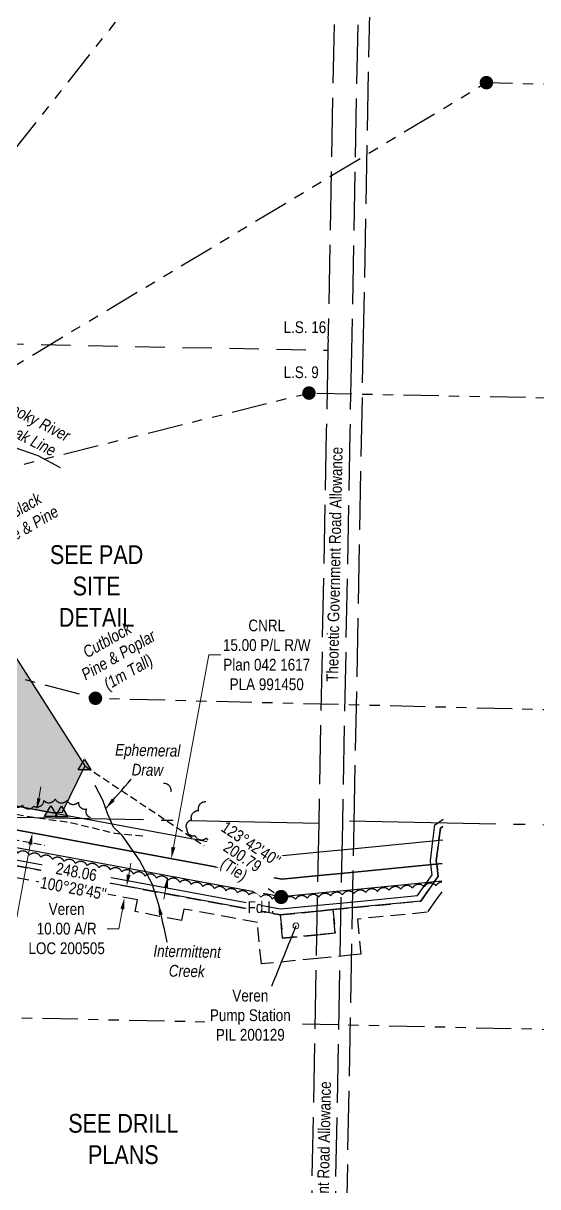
# Model space of a CAD drawing. Extents: x 398953 to 418778, y 6021401 to 6052343.
# Drawn here: x 412282 to 412719, y 6047151 to 6048140 of the extents above; entities that cross this region are included whole.
import ezdxf

# ---------------------------------------------------------------- set-up
doc = ezdxf.new("R2010")
doc.units = 0
doc.header["$LTSCALE"] = 5
doc.header["$PDSIZE"] = 0.5
for name, pattern in [('0', [1, 1, 0]), ('foc-ACCESSROAD', [3.75, 2.5, -1.25]), ('foc-DRILLPATH', [14.75, 6, -1.75, 1.75, -1.75, 1.75, -1.75]), ('foc-LSD', [8, 5, -3]), ('foc-QUARTERLINE', [33, 25, -3, 2, -3]), ('foc-TIELINE', [1.875, 1.25, -0.625]), ('foc-TOPO', [1, 0.2, -0.8]), ('foc-TOPO-ephemeral', [6.25, 3.125, -0.625, 0.625, -0.625, 0.625, -0.625]), ('foc-UNSURVEYED', [12.5, 10, -2.5]), ('UG_PIPE', [1.875, 1.25, -0.625])]:
    doc.linetypes.add(name, pattern=pattern)
doc.layers.get('Defpoints').update_dxf_attribs({"color": 9})
for name, color, linetype in [('AS-PIPE-UG', 44, 'UG_PIPE'), ('C-AR', 13, 'foc-ACCESSROAD'), ('C-RW', 13, 'Continuous'), ('C-WS', 13, 'foc-ACCESSROAD'), ('F-RW', 190, 'Continuous'), ('L-BD', 7, 'Continuous'), ('L-DETAIL-T', 3, 'Continuous'), ('L-MON', 1, 'Continuous'), ('L-ROAD-T', 7, 'Continuous'), ('L-SECQ', 8, 'foc-QUARTERLINE'), ('L-SECTION-LSD', 7, 'foc-LSD'), ('L-TIE', 7, 'foc-TIELINE'), ('L-USEC', 7, 'foc-UNSURVEYED'), ('P-PDRILLPATH', 12, 'foc-DRILLPATH'), ('P-PROPOSED', 10, 'Continuous'), ('P-PROPOSED-H', 21, 'Continuous'), ('T-BUSH', 110, '0'), ('T-BUSH-T', 110, 'Continuous'), ('T-CREEK', 160, 'Continuous'), ('T-DRAW', 143, 'foc-TOPO-ephemeral'), ('T-GENERAL', 48, 'foc-TOPO'), ('T-SLOPE', 48, 'Continuous'), ('T-WATER-T', 170, 'Continuous')]:
    doc.layers.add(name, color=color, linetype=linetype)
for name, color, linetype, lineweight in [('C-RW-T', 13, 'Continuous', 9), ('C-WS-T', 13, 'Continuous', 9), ('F-RW-T', 190, 'Continuous', 9)]:
    doc.layers.add(name, color=color, linetype=linetype, lineweight=lineweight)
doc.layers.add('Z-DRILL-POINT', color=7, linetype='Continuous', true_color=0x7575ff, plot=False)
doc.styles.add('100L', font='ARIALN.TTF', dxfattribs={"height": 11})
doc.styles.add('80CG', font='ARIALN.TTF', dxfattribs={"height": 10})
doc.styles.add('80L', font='ARIALN.TTF', dxfattribs={"height": 10})
doc.styles.add('foc-LtypeFont', font='ARIALN.TTF', dxfattribs={"height": 7.35})
doc.linetypes.add('foc-TOPO-flowdirection-NOLINE', pattern='A,0,[">",foc-LtypeFont,S=0.3,R=0,X=0,Y=-0.945],-20,[">",foc-LtypeFont,S=0.3,R=0,X=0,Y=-0.945],0', length=20)
doc.dimstyles.new('Compass 5 000', dxfattribs={"dimscale": 5, "dimtxt": 9, "dimasz": 2, "dimexe": 0.2, "dimexo": 0.0625, "dimgap": 0.5, "dimtad": 0, "dimtih": 1, "dimtoh": 1, "dimzin": 0, "dimdsep": 46, "dimtxsty": '80CG', "dimcen": 0.1, "dimse1": 1, "dimse2": 1, "dimclrd": 256, "dimclrt": 256, "dimaunit": 1, "dimadec": 4, "dimazin": 0, "dimtfac": 0.06, "dimtofl": 0, "dimtmove": 0, "dimatfit": 1, "dimfxl": 0.2, "dimtolj": 1, "dimtzin": 0, "dimlwd": -1, "dimarcsym": 0})

# ---------------------------------------------------------------- blocks, each defined once
blk = doc.blocks.new('fdia')
at = {"color": 255, "const_width": 1}
blk.add_lwpolyline([(-0.5, 0, 1), (0.5, 0, 1)], format="xyb", close=True, dxfattribs=at)
blk = doc.blocks.new('Fdiaa')
blk.add_blockref('fdia', (0, 0))
blk = doc.blocks.new('fdib')
at = {"color": 1, "const_width": 1.6}
blk.add_lwpolyline([(-0.4, 0, 1), (0.4, 0, 1)], format="xyb", close=True, dxfattribs=at)
at = {"color": 1}
blk.add_circle((0, 0), 0.8, dxfattribs=at)
blk = doc.blocks.new('Fdibb')
blk.add_blockref('fdib', (0, 0))
blk = doc.blocks.new('fdicc')
for name in ['Fdibb', 'Fdiaa']:
    blk.add_blockref(name, (0, 0))
blk = doc.blocks.new('FDI')
blk.add_blockref('fdicc', (0, 0))
blk = doc.blocks.new('TRIA')
blk.add_hatch(color=255).paths.add_polyline_path([(-0.04, 1.52), (-1.47, -0.87), (1.39, -0.87)])
blk = doc.blocks.new('TRIAA')
blk.add_blockref('TRIA', (0, 0))
blk = doc.blocks.new('TRIB')
at = {"color": 1}
blk.add_lwpolyline([(-1.12, -0.67), (-0.04, 1.13), (1.04, -0.67)], close=True, dxfattribs=at)
blk = doc.blocks.new('TRIBB')
blk.add_blockref('TRIB', (0, 0))
blk = doc.blocks.new('TRICC')
for name in ['TRIAA', 'TRIBB']:
    blk.add_blockref(name, (0, 0))
blk = doc.blocks.new('plspike')
blk.add_blockref('TRICC', (0, 0))
blk = doc.blocks.new('plbh')
at = {"layer": 'L-MON'}
h = blk.add_hatch(color=255, dxfattribs=at)
h.dxf.hatch_style = 1
edge = h.paths.add_edge_path()
edge.add_arc((0, 0), 1.16, 0, 360)
h = blk.add_hatch(color=256, dxfattribs=at)
h.dxf.hatch_style = 1
h.paths.add_polyline_path([(-0.96, 0, 1), (0.96, 0, 1)])
h.paths.add_polyline_path([(0.91, 0, -1), (-0.91, 0, -1)], flags=16)
h.paths.add_polyline_path([(0.45, 0, -1), (-0.45, 0, -1)], flags=0)
h = blk.add_hatch(color=256, dxfattribs=at)
h.dxf.hatch_style = 1
h.paths.add_polyline_path([(-0.45, 0, 1), (0.45, 0, 1)])
h.paths.add_polyline_path([(0.4, 0, -1), (-0.4, 0, -1)], flags=16)
at = {"layer": 'L-MON', "color": 240}
for radius in [0.96, 0.91, 0.45, 0.4]:
    blk.add_circle((0, 0), radius, dxfattribs=at)
blk = doc.blocks.new('*D72')
at = {"layer": 'Defpoints', "color": 0, "transparency": 16777216}
for p in [(412401.28, 6047431.21), (412398.55, 6047416.43), (412404.83, 6047415.27)]:
    blk.add_point(p, dxfattribs=at)
at = {"layer": 'F-RW-T', "transparency": 16777216}
for p, q in [((412409.38, 6047439.88), (412439.61, 6047603.31)), ((412439.61, 6047603.31), (412449.61, 6047603.31)), ((412403.01, 6047405.44), (412401.19, 6047395.6))]:
    blk.add_line(p, q, dxfattribs=at)
for points in [[(412407.74, 6047440.18), (412411.02, 6047439.58), (412407.56, 6047430.05)], [(412401.37, 6047405.74), (412404.65, 6047405.13), (412404.83, 6047415.27)]]:
    blk.add_solid(points, dxfattribs=at)
at = {"layer": 'F-RW-T', "transparency": 16777216, "insert": (412488.7, 6047603.31), "char_height": 10, "attachment_point": 5, "style": '80CG'}
blk.add_mtext('\\A1;CNRL\\P15.00 P/L R/W\\PPlan 042 1617\\PPLA 991450', dxfattribs=at)
blk = doc.blocks.new('*D77')
at = {"layer": 'C-RW-T', "transparency": 16777216}
for p, q in [((412294.93, 6047481.37), (412296.75, 6047491.2)), ((412287.64, 6047442.13), (412276.12, 6047380.06)), ((412276.12, 6047380.06), (412266.12, 6047380.06))]:
    blk.add_line(p, q, dxfattribs=at)
for points in [[(412293.29, 6047481.67), (412296.57, 6047481.06), (412293.1, 6047471.54)], [(412286.01, 6047442.43), (412289.28, 6047441.82), (412289.47, 6047451.96)]]:
    blk.add_solid(points, dxfattribs=at)
at = {"layer": 'Defpoints', "color": 0, "transparency": 16777216}
for p in [(412328.42, 6047464.98), (412289.47, 6047451.96), (412324.78, 6047445.4)]:
    blk.add_point(p, dxfattribs=at)
at = {"layer": 'C-RW-T', "transparency": 16777216, "insert": (412226.59, 6047380.06), "char_height": 10, "attachment_point": 5, "style": '80CG'}
blk.add_mtext('\\A1;Veren\\P20.00 P/L R/W\\PPLA 151378', dxfattribs=at)
blk = doc.blocks.new('*D78')
at = {"layer": 'C-RW-T', "transparency": 16777216}
for p, q in [((412371.33, 6047416.43), (412373.14, 6047426.26)), ((412365.97, 6047387.19), (412362.92, 6047370.54)), ((412362.92, 6047370.54), (412352.92, 6047370.54))]:
    blk.add_line(p, q, dxfattribs=at)
for points in [[(412369.69, 6047416.73), (412372.97, 6047416.13), (412369.53, 6047406.59)], [(412364.33, 6047387.49), (412367.61, 6047386.89), (412367.77, 6047397.02)]]:
    blk.add_solid(points, dxfattribs=at)
at = {"layer": 'Defpoints', "color": 0, "transparency": 16777216}
for p in [(412374.63, 6047405.66), (412367.77, 6047397.02), (412372.88, 6047396.09)]:
    blk.add_point(p, dxfattribs=at)
at = {"layer": 'C-RW-T', "transparency": 16777216, "insert": (412318.59, 6047370.54), "char_height": 10, "attachment_point": 5, "style": '80CG'}
blk.add_mtext('\\A1;Veren\\P10.00 A/R\\PLOC 200505', dxfattribs=at)

msp = doc.modelspace()

# ---------------------------------------------------------------- hatches: boundary and pattern name
at = {"layer": 'P-PROPOSED-H'}
h = msp.add_hatch(color=256, dxfattribs=at)
h.dxf.hatch_style = 1
h.paths.add_polyline_path([(412059.41, 6047593.553), (411965.893, 6047539.068), (411887.899, 6047672.938), (412091.294, 6047791.439), (412230.918, 6047670.439), (412333.975, 6047508.887), (412314.402, 6047469.083), (412305.301, 6047469.262), (412263.282, 6047477.034), (412112.067, 6047503.172)])

# ---------------------------------------------------------------- linework, layer by layer
at = {"layer": 'AS-PIPE-UG', "flags": 128}
for points in [[(411623.533, 6047330.71), (411727.455, 6047369.721), (411820.729, 6047405.029), (411850.411, 6047419.23), (411899.369, 6047445.852), (411933.33, 6047464.197), (411950.836, 6047473.468), (411958.404, 6047481.445), (411953.12, 6047491.762), (411946.476, 6047503.602), (411942.407, 6047511.204), (411948.435, 6047517.926), (411990.875, 6047543.238), (412050.069, 6047578.531), (412053.091, 6047579.887), (412057.113, 6047580.576), (412059.23, 6047577.8), (412067.121, 6047564.247), (412077.229, 6047546.321), (412082.441, 6047536.032), (412090.066, 6047522.183), (412096.337, 6047510.406), (412102.327, 6047499.916), (412109.704, 6047497.66), (412124.603, 6047495.485), (412142.785, 6047493.553), (412167.412, 6047489.242), (412193.184, 6047483.828), (412220.407, 6047478.743), (412238.548, 6047475.077), (412265.635, 6047469.754), (412290.015, 6047465.255), (412318.494, 6047461.508), (412341.104, 6047456.275), (412359.483, 6047451.72), (412383.86, 6047449.428)], [(412050.156, 6047471.847), (412066.419, 6047473.747), (412091.457, 6047476.206), (412100.326, 6047477.223), (412117.681, 6047474.342), (412299.97, 6047441.662)]]:
    msp.add_lwpolyline(points, dxfattribs=at)
at = {"layer": 'C-AR'}
for points in [[(412254.454, 6047427.966), (412500.23, 6047382.338), (412502.164, 6047362.429), (412532.287, 6047365.385), (412546.953, 6047366.824), (412545.018, 6047386.733), (412562.897, 6047388.487), (412619.598, 6047394.048), (412631.13, 6047410.251), (412634.438, 6047414.897), (412633.218, 6047425.521), (412632.908, 6047428.217), (412635.109, 6047445.788), (412636.386, 6047455.981), (412638.549, 6047457.529)], [(412637.458, 6047401.895), (412632.794, 6047395.341), (412625.108, 6047384.538), (412565.894, 6047378.713), (412568.796, 6047348.851), (412562.125, 6047348.199), (412531.901, 6047345.247), (412484.191, 6047340.587), (412480.773, 6047375.751), (412418.136, 6047387.234), (412416.325, 6047377.398), (412376.929, 6047385.178), (412378.74, 6047395.013), (412252.703, 6047418.119)]]:
    msp.add_lwpolyline(points, dxfattribs=at)
at = {"layer": 'C-RW'}
for points in [[(411631.731, 6047340.179), (411728.635, 6047375.841), (411824.475, 6047411.102), (411934.335, 6047470.905), (411938.102, 6047472.95), (411943.07, 6047475.674), (411921.213, 6047513.02), (411965.893, 6047539.068), (412059.408, 6047593.538), (412112.067, 6047503.172), (412263.233, 6047477.168), (412305.301, 6047469.262), (412502.449, 6047432.741), (412533.717, 6047435.809), (412563.941, 6047438.775), (412638.324, 6047446.072)], [(412637.93, 6047425.953), (412563.555, 6047418.656), (412533.331, 6047415.691), (412501.597, 6047412.576), (412259.824, 6047457.462), (412200.371, 6047467.745), (412116.171, 6047482.326), (412099.349, 6047485.238), (412052.281, 6047566.174), (411948.555, 6047505.852), (411967.938, 6047472.357), (411970.545, 6047467.859), (411953.188, 6047458.411), (411944.439, 6047453.649), (411832.761, 6047392.856), (411728.22, 6047354.392), (411631.314, 6047318.737)], [(412638.549, 6047457.532), (412636.384, 6047455.982), (412635.107, 6047445.79), (412632.907, 6047428.219), (412633.216, 6047425.523), (412634.437, 6047414.898), (412631.129, 6047410.253), (412619.597, 6047394.05), (412562.895, 6047388.489), (412545.017, 6047386.734), (412532.672, 6047385.523), (412500.228, 6047382.339), (412254.452, 6047427.967)], [(412255.331, 6047432.888), (412500.447, 6047387.382), (412532.768, 6047390.555), (412562.992, 6047393.522), (412616.847, 6047398.809), (412624.533, 6047409.605), (412629.253, 6047416.235), (412628.242, 6047425.035), (412627.873, 6047428.248), (412630.008, 6047445.29), (412631.698, 6047458.776), (412632.315, 6047459.215), (412638.671, 6047463.77)]]:
    msp.add_lwpolyline(points, dxfattribs=at)
at = {"layer": 'C-WS'}
msp.add_lwpolyline([(412532.285, 6047365.387), (412502.162, 6047362.431), (412500.228, 6047382.339), (412532.672, 6047385.523), (412545.017, 6047386.734), (412546.951, 6047366.826), (412532.285, 6047365.387)], close=True, dxfattribs=at)
at = {"layer": 'F-RW'}
for points in [[(411630.284, 6047265.728), (411727.486, 6047320.635), (411892.066, 6047413.603), (411942.868, 6047441.968), (411967.315, 6047450.757), (412025.625, 6047471.235), (412050.027, 6047479.812), (412088.442, 6047481.289), (412116.091, 6047482.353), (412200.291, 6047467.77), (412259.743, 6047457.487), (412501.516, 6047412.602), (412533.25, 6047415.717), (412563.474, 6047418.683), (412637.93, 6047425.988)], [(412637.634, 6047410.894), (412563.185, 6047403.588), (412532.961, 6047400.622), (412500.933, 6047397.495), (412257.12, 6047442.594), (412115.069, 6047467.15), (412115.069, 6047467.15), (412025.753, 6047463.649), (411945.186, 6047435.366), (411945.186, 6047435.366), (411923.704, 6047423.39), (411882.411, 6047400.112), (411727.329, 6047312.508), (411635.018, 6047260.363), (411629.711, 6047236.249)]]:
    msp.add_lwpolyline(points, dxfattribs=at)
at = {"layer": 'L-SECQ'}
msp.add_line((414168.307, 6047430.404), (412559.096, 6047461.957), dxfattribs=at)
at = {"layer": 'L-SECTION-LSD', "flags": 128}
msp.add_lwpolyline([(411737.097, 6047878.295), (412540.636, 6047862.35)], dxfattribs=at)
at = {"layer": 'L-TIE', "flags": 128}
msp.add_lwpolyline([(412333.975, 6047508.887), (412500.933, 6047397.495)], dxfattribs=at)
at = {"layer": 'L-USEC'}
for p, q in [((412568.459, 6048264.008), (412560.749, 6047861.964)), ((412570.792, 6047861.753), (412578.502, 6048263.795)), ((412560.749, 6047861.964), (412559.428, 6047793.076)), ((412563.083, 6047459.708), (412570.792, 6047861.753)), ((412555.375, 6047057.662), (412563.083, 6047459.708))]:
    msp.add_line(p, q, dxfattribs=at)
at = {"layer": 'T-BUSH', "flags": 128}
for points in [[(411918.191, 6047703.119, 0.5205671), (411924.132, 6047697.227, 0.5205671), (411932.765, 6047702.267, 0.5205671), (411941.397, 6047707.307, 0.5205671), (411950.029, 6047712.347, 0.5205671), (411958.565, 6047717.546, 0.5205671), (411967.049, 6047722.83, 0.5205671), (411975.534, 6047728.115, 0.5205671), (411984.018, 6047733.399, 0.5205671), (411992.503, 6047738.684, 0.5205671), (412001.485, 6047742.732, 0.5205671), (412010.511, 6047746.706, 0.5205671), (412019.118, 6047751.788, 0.5205671), (412027.726, 6047756.87, 0.5205671), (412036.333, 6047761.952, 0.5205671), (412044.94, 6047767.034, 0.5205671), (412053.317, 6047772.487, 0.5205671), (412061.674, 6047777.97, 0.5205671), (412070.032, 6047783.453, 0.5205671), (412078.39, 6047788.936, 0.5205671), (412086.747, 6047794.419, 0.5205671), (412095.056, 6047793.67, 0.5205671), (412102.046, 6047786.525, 0.5205671), (412109.037, 6047779.381, 0.5205671), (412116.028, 6047772.237, 0.5205671), (412123.368, 6047765.467, 0.5205671), (412131, 6047759.013, 0.5205671), (412138.632, 6047752.558, 0.5205671), (412146.264, 6047746.103, 0.5205671), (412153.896, 6047739.649, 0.5205671), (412161.528, 6047733.194, 0.5205671), (412169.161, 6047726.739, 0.5205671), (412176.793, 6047720.284, 0.5205671), (412184.425, 6047713.83, 0.5205671), (412192.057, 6047707.375, 0.5205671), (412199.689, 6047700.92, 0.5205671), (412207.023, 6047694.13, 0.5205671), (412214.326, 6047687.305, 0.5205671), (412221.628, 6047680.479, 0.5205671), (412228.772, 6047673.521, 0.5205671), (412222.144, 6047668.799, 0.5205671), (412212.203, 6047667.754, 0.5205671), (412202.262, 6047666.71, 0.5205671), (412192.911, 6047663.41, 0.5205671), (412183.732, 6047659.453, 0.5205671), (412174.624, 6047655.402, 0.5205671), (412168.323, 6047647.642, 0.5205671), (412162.023, 6047639.882, 0.5205671), (412155.722, 6047632.122, 0.5205671), (412155.109, 6047623.621, 0.5205671), (412158.269, 6047614.146, 0.5205671), (412160.149, 6047604.597, 0.5205671), (412154.574, 6047596.379, 0.5205671), (412146.344, 6047590.706, 0.5205671), (412138.114, 6047585.034, 0.5205671), (412129.408, 6047580.129, 0.5205671), (412120.656, 6047575.302, 0.5205671), (412111.434, 6047571.521, 0.5205671), (412101.861, 6047568.761, 0.5205671), (412091.991, 6047567.18, 0.5205671), (412082.281, 6047566.856, 0.5205671), (412085.576, 6047557.682, 0.5205671), (412089.219, 6047548.375, 0.5205671), (412093.023, 6047539.159, 0.5205671), (412099.235, 6047531.328, 0.5205671), (412105.851, 6047526.404, 0.5205671), (412113.679, 6047525.692, 0.5205671), (412118.741, 6047517.073, 0.5205671), (412126.273, 6047510.92, 0.5205671), (412134.885, 6047505.846, 0.5205671), (412143.497, 6047500.772, 0.5205671), (412152.913, 6047497.891, 0.5205671), (412162.763, 6047496.193, 0.5205671), (412172.614, 6047494.494, 0.5205671), (412182.464, 6047492.796, 0.5205671), (412192.314, 6047491.098, 0.5205671), (412202.169, 6047489.423, 0.5205671), (412212.023, 6047487.749, 0.5205671), (412221.877, 6047486.075, 0.5205671), (412231.732, 6047484.4, 0.5205671), (412241.586, 6047482.726, 0.5205671), (412251.438, 6047481.037, 0.5205671), (412261.263, 6047479.197, 0.5205671), (412271.088, 6047477.358, 0.5205671), (412280.913, 6047475.518, 0.5205671), (412290.585, 6047474.617, 0.5205671), (412299.318, 6047479.479, 0.5205671), (412308.798, 6047480.78, 0.5205671), (412318.709, 6047479.484, 0.5205671), (412328.62, 6047478.188, 0.5205671), (412335.521, 6047472.33, 0.5205671), (412338.901, 6047465.269, 0.5205671)], [(412407.276, 6047486.821, 0.4850571), (412401.031, 6047494.09, 0.4850571)], [(412447.441, 6047445.694, -0.5205671), (412437.628, 6047447.595, -0.5205671), (412427.815, 6047449.496, -0.5205671), (412421.09, 6047454.766, -0.5205671), (412424.84, 6047463.127, -0.5205671), (412430.958, 6047471.031, -0.5205671), (412436.81, 6047478.592, -0.5205671)], [(412637.619, 6047410.136, 0.2567609), (412632.617, 6047407.048, 0.5205671), (412622.667, 6047406.092, 0.5205671), (412612.717, 6047405.136, 0.5205671), (412602.768, 6047404.18, 0.5205671), (412592.818, 6047403.224, 0.5205671), (412582.868, 6047402.269, 0.5205671), (412572.918, 6047401.313, 0.5205671), (412562.968, 6047400.357, 0.5205671), (412553.018, 6047399.401, 0.5205671), (412543.069, 6047398.445, 0.5205671), (412533.119, 6047397.489, 0.5205671), (412523.169, 6047396.533, 0.5205671), (412513.219, 6047395.577, 0.5205671), (412503.269, 6047394.621, 0.5205671), (412493.405, 6047395.727, 0.5205671), (412483.569, 6047397.505, 0.5205671), (412473.733, 6047399.283, 0.5205671), (412463.896, 6047401.061, 0.5205671), (412454.06, 6047402.839, 0.5205671), (412444.224, 6047404.617, 0.5205671), (412434.388, 6047406.395, 0.5205671), (412424.552, 6047408.173, 0.5205671), (412414.715, 6047409.952, 0.5205671), (412404.879, 6047411.73, 0.5205671), (412395.043, 6047413.508, 0.5205671), (412385.207, 6047415.286, 0.5205671), (412375.37, 6047417.064, 0.5205671), (412365.534, 6047418.842, 0.5205671), (412355.698, 6047420.62, 0.5205671), (412345.862, 6047422.398, 0.5205671), (412336.025, 6047424.176, 0.5205671), (412326.189, 6047425.954, 0.5205671), (412316.353, 6047427.732, 0.5205671), (412306.517, 6047429.51, 0.5205671), (412296.681, 6047431.288, 0.5205671), (412286.844, 6047433.066, 0.5205671), (412277.008, 6047434.844, 0.5205671), (412267.172, 6047436.622, 0.5205671), (412257.336, 6047438.4, 0.5205671), (412247.499, 6047440.178, 0.5205671), (412237.663, 6047441.956, 0.5205671), (412227.827, 6047443.734, 0.5205671), (412217.991, 6047445.512, 0.5205671), (412208.155, 6047447.29, 0.5205671), (412198.318, 6047449.069, 0.5205671), (412188.482, 6047450.847, 0.5205671), (412178.646, 6047452.625, 0.5205671), (412168.81, 6047454.403, 0.5205671), (412158.973, 6047456.181, 0.5205671), (412149.137, 6047457.959, 0.5205671), (412139.301, 6047459.737, 0.5205671), (412129.465, 6047461.515, 0.5205671), (412119.665, 6047463.072, 0.5205671), (412110.97, 6047458.142, 0.5205671), (412102.333, 6047453.111, 0.5205671), (412093.696, 6047448.08, 0.5205671), (412085.059, 6047443.049, 0.5205671), (412076.421, 6047438.018, 0.5205671), (412067.784, 6047432.987, 0.5205671), (412059.147, 6047427.956, 0.5205671), (412050.51, 6047422.924, 0.5205671), (412041.873, 6047417.893, 0.5205671), (412033.236, 6047412.862, 0.5205671), (412024.598, 6047407.831, 0.5205671), (412015.961, 6047402.8, 0.5205671), (412006.948, 6047399.246, 0.5205671), (411996.957, 6047399.538, 0.5205671), (411986.966, 6047399.831, 0.5205671), (411976.974, 6047400.123, 0.5205671), (411967.501, 6047397.733, 0.5205671), (411958.337, 6047393.741, 0.5205671), (411949.173, 6047389.75, 0.5205671), (411940.009, 6047385.758, 0.5205671), (411930.845, 6047381.767, 0.5205671), (411921.672, 6047377.857, 0.5205671), (411911.885, 6047379.888, 0.5205671), (411902.098, 6047381.918, 0.5205671), (411892.31, 6047383.949, 0.5205671), (411882.523, 6047385.98, 0.5205671), (411872.736, 6047388.01, 0.5205671), (411863.643, 6047385.757, 0.5205671), (411854.997, 6047380.741, 0.5205671), (411846.351, 6047375.724, 0.5205671), (411837.705, 6047370.708, 0.5205671), (411829.059, 6047365.692, 0.5205671), (411820.413, 6047360.676, 0.5205671), (411811.767, 6047355.66, 0.5205671), (411803.121, 6047350.644, 0.5205671), (411794.475, 6047345.628, 0.5205671), (411785.83, 6047340.612, 0.5205671), (411777.184, 6047335.596, 0.5205671), (411768.538, 6047330.58, 0.5205671), (411759.892, 6047325.564, 0.5205671), (411761.527, 6047320.194, 0.5205671), (411769.808, 6047314.596, 0.5205671), (411778.089, 6047308.997, 0.5205671), (411786.37, 6047303.399, 0.5205671), (411794.651, 6047297.801, 0.5205671), (411802.932, 6047292.202, 0.5205671), (411812.62, 6047290.066, 0.5205671), (411822.458, 6047288.295, 0.5205671), (411832.295, 6047286.524, 0.5205671), (411841.47, 6047283.118, 0.5205671), (411849.766, 6047277.541, 0.5205671), (411858.061, 6047271.964, 0.5205671), (411866.356, 6047266.387, 0.5205671), (411874.204, 6047260.355, 0.5205671), (411879.927, 6047252.16, 0.5205671), (411885.004, 6047243.938, 0.5205671), (411879.976, 6047235.299, 0.5205671), (411874.949, 6047226.659, 0.5205671), (411869.271, 6047218.473, 0.5205671), (411862.916, 6047210.758, 0.5205671), (411856.622, 6047203.009, 0.5205671), (411851.223, 6047194.821, 0.5205671), (411844.474, 6047187.475, 0.5205671), (411836.71, 6047181.18, 0.5205671), (411828.946, 6047174.885, 0.5205671), (411821.415, 6047170.438, 0.5205671), (411815.466, 6047178.471, 0.5205671), (411809.517, 6047186.503, 0.5205671), (411803.31, 6047194.256, 0.5205671), (411794.819, 6047199.529, 0.5205671), (411785.915, 6047203.38, 0.5205671), (411775.92, 6047203.457, 0.5205671), (411765.925, 6047203.534, 0.5205671), (411755.929, 6047203.611, 0.5205671), (411746.363, 6047205.566, 0.5205671), (411737.325, 6047209.835, 0.5205671), (411728.287, 6047214.105, 0.5205671), (411724.88, 6047222.663, 0.5205671), (411723.167, 6047232.51, 0.5205671), (411721.455, 6047242.358, 0.5205671), (411719.324, 6047252.115, 0.5205671), (411716.783, 6047261.782, 0.5205671), (411714.243, 6047271.45, 0.5205671), (411710.189, 6047280.346, 0.5205671), (411703.858, 6047288.081, 0.5205671), (411698.055, 6047295.17)]]:
    msp.add_lwpolyline(points, format="xyb", dxfattribs=at)
at = {"layer": 'T-CREEK', "flags": 128}
msp.add_lwpolyline([(412391.044, 6047409.067), (412396.472, 6047392.075)], dxfattribs=at)
at = {"layer": 'T-DRAW', "flags": 128}
msp.add_lwpolyline([(412342.648, 6047492.547), (412349.113, 6047480.2), (412352.996, 6047468.754), (412358.042, 6047457.17), (412365.153, 6047450.436), (412380.849, 6047427.825), (412391.044, 6047409.067)], dxfattribs=at)
at = {"layer": 'T-DRAW', "linetype": 'foc-TOPO-flowdirection-NOLINE', "flags": 128}
msp.add_lwpolyline([(412342.648, 6047492.547), (412349.113, 6047480.2), (412352.996, 6047468.754), (412358.042, 6047457.17), (412365.153, 6047450.436)], dxfattribs=at)
at = {"layer": 'T-DRAW', "linetype": 'foc-TOPO-flowdirection-NOLINE', "ltscale": 0.85, "flags": 128}
msp.add_lwpolyline([(412342.648, 6047492.547), (412349.113, 6047480.2), (412352.996, 6047468.754), (412358.042, 6047457.17), (412365.153, 6047450.436), (412380.849, 6047427.825), (412391.044, 6047409.067)], dxfattribs=at)
at = {"layer": 'T-SLOPE', "flags": 128}
msp.add_lwpolyline([(412313.333, 6047762.462), (412294.426, 6047772.555), (412246.615, 6047789.069), (412246.615, 6047789.069), (412192.222, 6047849.766), (412166.909, 6047864.412), (412129.41, 6047888.335), (412112.516, 6047915.924)], dxfattribs=at)

# ---------------------------------------------------------------- block references
at = {"layer": 'L-MON'}
for name, p, xscale, yscale, zscale in [('plbh', (412675.494, 6048089.896), 4.99999999999998, 4.99999999999998, 4.99999999999998), ('plbh', (412343.086, 6047566.469), 4.99999999999998, 4.99999999999998, 4.99999999999998), ('plspike', (412333.975, 6047508.887), 4.997820549999922, 4.997820549999922, 4.997820549999922), ('plspike', (412305.301, 6047469.262), 4.997820549999922, 4.997820549999922, 4.997820549999922), ('plspike', (412314.402, 6047469.083), 4.997820549999922, 4.997820549999922, 4.997820549999922)]:
    msp.add_blockref(name, p, dxfattribs=dict(at, xscale=xscale, yscale=yscale, zscale=zscale))

# ---------------------------------------------------------------- texts
at = {"layer": 'L-DETAIL-T', "char_height": 16, "width": 109.47514, "attachment_point": 5, "style": '80CG'}
for s, insert in [('\\pxqc;SEE PAD SITE DETAIL', (412344.021, 6047661.941)), ('\\pxqc;SEE DRILL PLANS', (412366.784, 6047191.643))]:
    msp.add_mtext(s, dxfattribs=dict(at, insert=insert))
at = {"layer": 'L-SECTION-LSD', "insert": (412503.01, 6047848.686), "char_height": 9.99564, "attachment_point": 1, "style": '100L', "bg_fill": 3, "box_fill_scale": 1.5, "bg_fill_color": 256, "bg_fill_transparency": 0}
msp.add_mtext_dynamic_manual_height_columns('\\pxql;L.S. 9', width=30.51397, gutter_width=54.976, heights=[0], dxfattribs=at)
at = {"layer": 'T-BUSH-T', "insert": (412324.212, 6047586.922), "char_height": 9.99564, "attachment_point": 1, "rotation": 30, "style": '80L'}
msp.add_mtext_dynamic_manual_height_columns('\\pxqc;{\\fArial Narrow|b0|i1|c0|p34;Pine & Poplar\\P(1m Tall)}', width=82.82924, gutter_width=44.98, heights=[0], dxfattribs=at)
at = {"layer": 'T-GENERAL', "insert": (412328.1, 6047607.285), "char_height": 9.99564, "attachment_point": 1, "rotation": 30, "style": '80L'}
msp.add_mtext_dynamic_manual_height_columns('\\pxqc;{\\fArial Narrow|b0|i1|c0|p34;Cutblock}', width=51.39742, gutter_width=44.98, heights=[0], dxfattribs=at)
at = {"layer": 'T-WATER-T', "insert": (412382.308, 6047356.935), "char_height": 9.99566, "attachment_point": 1, "rotation": 358.877012, "style": '80L'}
msp.add_mtext_dynamic_manual_height_columns('\\pxqc;{\\fArial Narrow|b0|i1|c0|p34;Intermittent Creek}', width=77.64591, gutter_width=49.978, heights=[0], dxfattribs=at)
at = {"layer": 'Z-DRILL-POINT', "color": 217, "true_color": 0x93278f, "style": '80L'}
for s, p in [('E2', (412675.494, 6048089.896)), ('F2', (412524.609, 6047825.971)), ('D2', (412343.086, 6047566.469))]:
    msp.add_text(s, height=1.9991, dxfattribs=at).set_placement(p)

# ---------------------------------------------------------------- leaders
at = {"layer": 'C-WS-T', "path_type": 1}
msp.add_leader([(412513.555, 6047372.955), (412492.685, 6047321.348)], dimstyle='Compass 5 000', override={"dimasz": 1, "dimgap": 0.5, "dimtad": 0, "dimldrblk": 'DotBlank'}, dxfattribs=at)
at = {"layer": 'T-WATER-T', "path_type": 1}
msp.add_leader([(412396.472, 6047392.075), (412403.904, 6047359.219)], dimstyle='Compass 5 000', override={"dimgap": 0.5, "dimtad": 0}, dxfattribs=at)

# ---------------------------------------------------------------- next in the draw order: block references
at = {"layer": 'L-MON', "xscale": 4.99999999999998, "yscale": 4.99999999999998, "zscale": 4.99999999999998}
msp.add_blockref('plbh', (412524.609, 6047825.971), dxfattribs=at)

# ---------------------------------------------------------------- next in the draw order: texts
at = {"layer": 'L-BD', "char_height": 9.99564, "attachment_point": 1, "style": '80L', "bg_fill": 3, "box_fill_scale": 1.15, "bg_fill_color": 256, "bg_fill_true_color": 256, "bg_fill_transparency": 0}
for s, insert, width, rotation, line_spacing_factor in [("\\pxqc;123°42'40'' 200.79 (Tie)", (412452.695, 6047463.838), 61.14428, 326.2894, 0.775805), ("\\pxqc;248.06\\P100°28'45'' ", (412300.133, 6047428.955), 56.28282, 349.5202, 0.855)]:
    msp.add_mtext(s, dxfattribs=dict(at, insert=insert, width=width, rotation=rotation, line_spacing_factor=line_spacing_factor))
at = {"layer": 'L-ROAD-T', "insert": (412541.305, 6047680.407), "char_height": 9.99564, "width": 201.25762, "attachment_point": 2, "rotation": 88.897209, "style": '80L', "bg_fill": 3, "box_fill_scale": 1.15, "bg_fill_color": 256, "bg_fill_true_color": 256, "bg_fill_transparency": 0}
msp.add_mtext('Theoretic Government Road Allowance', dxfattribs=at)
at = {"layer": 'L-ROAD-T', "linetype": 'Continuous', "insert": (412531.454, 6047140.979), "char_height": 9.99564, "width": 201.25762, "attachment_point": 2, "rotation": 88.897209, "style": '80L', "bg_fill": 3, "box_fill_scale": 1.15, "bg_fill_color": 256, "bg_fill_true_color": 256, "bg_fill_transparency": 0}
msp.add_mtext('Theoretic Government Road Allowance', dxfattribs=at)
at = {"layer": 'L-SECTION-LSD', "insert": (412503.01, 6047886.954), "char_height": 9.99564, "attachment_point": 1, "style": '100L', "bg_fill": 3, "box_fill_scale": 1.5, "bg_fill_color": 256, "bg_fill_transparency": 0}
msp.add_mtext_dynamic_manual_height_columns('\\pxql;L.S. 16', width=36.92533, gutter_width=54.976, heights=[0], dxfattribs=at)
at = {"layer": 'T-GENERAL', "insert": (412264.45, 6047822.889), "char_height": 9.99564, "attachment_point": 1, "rotation": 333.123684, "style": '80L', "bg_fill": 3, "box_fill_scale": 1.15, "bg_fill_color": 256, "bg_fill_true_color": 256, "bg_fill_transparency": 0}
msp.add_mtext_dynamic_manual_height_columns('\\pxqc;{\\fArial Narrow|b0|i1|c0|p34;Smoky River Break Line}', width=65.9921, gutter_width=49.978, heights=[0], dxfattribs=at)
at = {"layer": 'T-WATER-T', "insert": (412357.249, 6047527.82), "char_height": 9.99566, "attachment_point": 1, "rotation": 358.877012, "style": '80L', "bg_fill": 3, "box_fill_scale": 1.15, "bg_fill_color": 256, "bg_fill_true_color": 256, "bg_fill_transparency": 0}
msp.add_mtext_dynamic_manual_height_columns('\\pxqc;{\\fArial Narrow|b0|i1|c0|p34;Ephemeral Draw}', width=60.84173, gutter_width=49.978, heights=[0], dxfattribs=at)

# ---------------------------------------------------------------- next in the draw order: linework, layer by layer
at = {"layer": 'L-SECQ', "flags": 128}
msp.add_lwpolyline([(411764.171, 6047475.551), (412532.927, 6047460.305)], dxfattribs=at)
at = {"layer": 'L-USEC'}
for p, q in [((412559.428, 6047793.076), (412553.04, 6047459.919)), ((412532.927, 6047460.305), (412525.219, 6047058.261)), ((412553.04, 6047459.919), (412545.332, 6047057.875))]:
    msp.add_line(p, q, dxfattribs=at)
msp.add_lwpolyline([(412548.345, 6048264.394), (412540.636, 6047862.35), (412539.315, 6047793.462), (412532.927, 6047460.305)], dxfattribs=at)
at = {"layer": 'P-PDRILLPATH', "flags": 128}
msp.add_lwpolyline([(412014.957, 6047653.398), (412343.086, 6047566.469), (415670.445, 6047483.936)], dxfattribs=at)
at = {"layer": 'P-PROPOSED', "flags": 128}
msp.add_lwpolyline([(412059.41, 6047593.553), (411965.893, 6047539.068), (411887.899, 6047672.938), (412091.294, 6047791.439), (412230.918, 6047670.439), (412333.975, 6047508.887), (412314.402, 6047469.083), (412305.301, 6047469.262), (412263.282, 6047477.034), (412112.067, 6047503.172)], close=True, dxfattribs=at)

# ---------------------------------------------------------------- next in the draw order: texts
at = {"layer": 'L-MON', "insert": (412472.469, 6047393.929), "char_height": 9.9956, "attachment_point": 1, "style": '80L', "bg_fill": 3, "box_fill_scale": 1.1, "bg_fill_color": 256, "bg_fill_transparency": 0}
msp.add_mtext_dynamic_manual_height_columns('Fd.I.', width=9.99564, gutter_width=49.978, heights=[0], dxfattribs=at)

# ---------------------------------------------------------------- next in the draw order: dimensions: what is measured, and where the dimension line sits
at = {"layer": 'C-RW-T'}
for base, p1, p2, angle, text, picture, middle in [((412289.469, 6047451.958), (412328.418, 6047464.979), (412324.783, 6047445.402), 259.482793, 'Veren\\P20.00 P/L R/W\\PPLA 151378', '*D77', (412226.586, 6047380.064)), ((412367.775, 6047397.023), (412374.631, 6047405.656), (412372.877, 6047396.088), 259.611701, 'Veren\\P10.00 A/R\\PLOC 200505', '*D78', (412318.586, 6047370.544))]:
    dim = msp.add_linear_dim(base=base, p1=p1, p2=p2, angle=angle, text=text, dimstyle='Compass 5 000', dxfattribs=at)
    dim.commit()
    dim.dimension.update_dxf_attribs({"geometry": picture, "text_midpoint": middle, "dimtype": 161})

# ---------------------------------------------------------------- next in the draw order: leaders
at = {"layer": 'T-WATER-T', "path_type": 1}
msp.add_leader([(412351.702, 6047472.567), (412373.575, 6047497.715)], dimstyle='Compass 5 000', override={"dimgap": 0.5, "dimtad": 0}, dxfattribs=at)

# ---------------------------------------------------------------- next in the draw order: linework, layer by layer
at = {"layer": 'P-PDRILLPATH', "flags": 128}
msp.add_lwpolyline([(412008.479, 6047649.624), (412169.054, 6047297.226), (415665.485, 6047221.075)], dxfattribs=at)

# ---------------------------------------------------------------- next in the draw order: block references
at = {"layer": 'L-MON', "xscale": 4.997820549999922, "yscale": 4.997820549999922, "zscale": 4.997820549999922}
msp.add_blockref('FDI', (412500.933, 6047397.495), dxfattribs=at)

# ---------------------------------------------------------------- next in the draw order: texts
at = {"layer": 'T-BUSH-T', "insert": (412236.101, 6047708.709), "char_height": 9.99564, "attachment_point": 1, "rotation": 30, "style": '80L', "bg_fill": 3, "box_fill_scale": 1.15, "bg_fill_color": 256, "bg_fill_true_color": 256, "bg_fill_transparency": 0}
msp.add_mtext_dynamic_manual_height_columns('\\pxqc;{\\fArial Narrow|b0|i1|c0|p34;20cm Black \\PSpruce & Pine}', width=73.01495, gutter_width=44.98, heights=[0], dxfattribs=at)

# ---------------------------------------------------------------- next in the draw order: dimensions: what is measured, and where the dimension line sits
at = {"layer": 'F-RW-T', "color": 6}
dim = msp.add_linear_dim(base=(412404.831, 6047415.271), p1=(412401.282, 6047431.211), p2=(412398.548, 6047416.433), angle=259.520237, text='CNRL\\P15.00 P/L R/W\\PPlan 042 1617\\PPLA 991450', dimstyle='Compass 5 000', dxfattribs=at)
dim.commit()
dim.dimension.update_dxf_attribs({"geometry": '*D72', "text_midpoint": (412488.695, 6047603.305), "dimtype": 161})

# ---------------------------------------------------------------- next in the draw order: linework, layer by layer
at = {"layer": 'P-PDRILLPATH', "flags": 128}
for points in [[(411999.827, 6047685.072), (412440.215, 6048242.792), (410759.001, 6049507.83)], [(412036.536, 6047706.453), (412675.494, 6048089.896), (415684.419, 6048021.095)], [(412030.058, 6047702.68), (412524.609, 6047825.971), (415679.572, 6047763.991)]]:
    msp.add_lwpolyline(points, dxfattribs=at)

# ---------------------------------------------------------------- next in the draw order: texts
at = {"layer": 'C-WS-T', "insert": (412474.752, 6047296.903), "char_height": 9.99564, "width": 75.13545, "attachment_point": 5, "style": '80CG', "bg_fill": 3, "box_fill_scale": 1.1, "bg_fill_color": 256, "bg_fill_true_color": 13158600, "bg_fill_transparency": 0}
msp.add_mtext('\\A1;Veren\\PPump Station\\PPIL 200129', dxfattribs=at)

doc.saveas('drawing.dxf')
